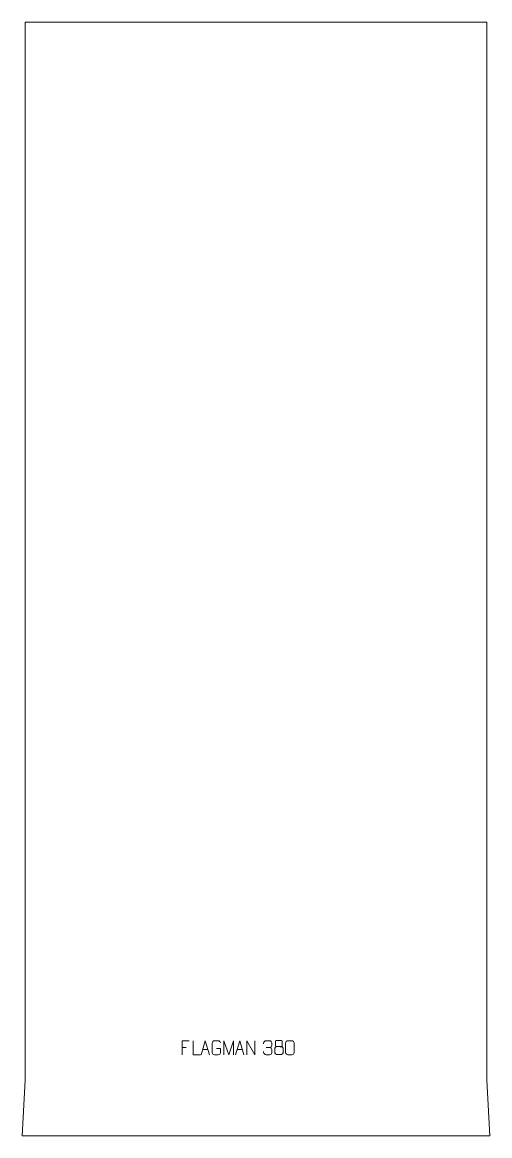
# Model space of a CAD drawing. Header units: millimetres. Extents: x -420 to 420, y -1432 to 567.
import ezdxf

# ---------------------------------------------------------------- set-up
doc = ezdxf.new("R2010")
doc.units = ezdxf.units.MM
doc.header["$MEASUREMENT"] = 0
doc.layers.add('layer 1', color=7, linetype='Continuous')

msp = doc.modelspace()

# ---------------------------------------------------------------- linework, layer by layer
at = {"layer": 'layer 1', "color": 242, "lineweight": 9}
msp.add_open_spline([(419.9999, -1432.4996), (419.9999, -1432.4996), (-419.9999, -1432.4996), (-419.9999, -1432.4996), (-419.9999, -1432.4996), (-419.9999, -1432.4996), (-414.9995, -1332.4999), (-414.9995, -1332.4999), (-414.9995, -1332.4999), (-414.9995, -1332.4999), (-414.9995, 567.4997), (-414.9995, 567.4997), (-414.9995, 567.4997), (-414.9995, 567.4997), (415.0003, 567.4997), (415.0003, 567.4997), (415.0003, 567.4997), (415.0003, 567.4997), (415.0003, -1332.4999), (415.0003, -1332.4999), (415.0003, -1332.4999), (415.0003, -1332.4999), (419.9999, -1432.4996), (419.9999, -1432.4996)], degree=3, knots=[0, 0, 0, 0, 0.142857143, 0.142857143, 0.142857143, 0.142857143, 0.285714286, 0.285714286, 0.285714286, 0.285714286, 0.428571429, 0.428571429, 0.428571429, 0.428571429, 0.571428571, 0.571428571, 0.571428571, 0.571428571, 0.714285714, 0.714285714, 0.714285714, 0.714285714, 1, 1, 1, 1], dxfattribs=at)
at = {"layer": 'layer 1', "color": 250, "lineweight": 9}
for points, knots in [([(-119.9823, -1262.0006), (-119.9823, -1262.0006), (-132.8563, -1262.0006), (-132.8563, -1262.0006), (-132.8563, -1262.0006), (-132.8563, -1262.0006), (-132.8563, -1286.9542), (-132.8563, -1286.9542)], [0, 0, 0, 0, 0.333333333, 0.333333333, 0.333333333, 0.333333333, 1, 1, 1, 1]), ([(-99.9448, -1286.9542), (-99.9448, -1286.9542), (-112.8939, -1286.9542), (-112.8939, -1286.9542), (-112.8939, -1286.9542), (-112.8939, -1286.9542), (-112.8939, -1262.0006), (-112.8939, -1262.0006)], [0, 0, 0, 0, 0.333333333, 0.333333333, 0.333333333, 0.333333333, 1, 1, 1, 1]), ([(-98.6377, -1286.9541), (-98.6377, -1286.9541), (-91.2667, -1262.0006), (-91.2667, -1262.0006), (-91.2667, -1262.0006), (-91.2667, -1262.0006), (-83.6968, -1286.9541), (-83.6968, -1286.9541)], [0, 0, 0, 0, 0.333333333, 0.333333333, 0.333333333, 0.333333333, 1, 1, 1, 1]), ([(-70.9123, -1275.9684), (-70.9123, -1275.9684), (-63.7442, -1275.9684), (-63.7442, -1275.9684), (-63.7442, -1275.9684), (-63.7442, -1275.9684), (-63.7442, -1283.1365), (-63.7442, -1283.1365), (-63.7442, -1283.1365), (-63.8839, -1285.4599), (-65.5611, -1286.9395), (-67.7089, -1286.9503), (-67.7089, -1286.9503), (-70.0407, -1286.9499), (-72.3727, -1286.9499), (-74.7042, -1286.9503), (-74.7042, -1286.9503), (-76.6291, -1287.0557), (-78.6013, -1285.1712), (-78.5901, -1283.1539), (-78.5901, -1283.1539), (-78.5897, -1277.3838), (-78.5897, -1271.6141), (-78.5901, -1265.8448), (-78.5901, -1265.8448), (-78.5859, -1263.7067), (-76.8391, -1261.9875), (-74.6868, -1262.0009), (-74.6868, -1262.0009), (-72.3611, -1262.0009), (-70.035, -1262.0009), (-67.7089, -1262.0009), (-67.7089, -1262.0009), (-65.7622, -1261.9655), (-63.7708, -1263.457), (-63.7442, -1265.8947)], [0, 0, 0, 0, 0.1, 0.1, 0.1, 0.1, 0.2, 0.2, 0.2, 0.2, 0.3, 0.3, 0.3, 0.3, 0.4, 0.4, 0.4, 0.4, 0.5, 0.5, 0.5, 0.5, 0.6, 0.6, 0.6, 0.6, 0.7, 0.7, 0.7, 0.7, 0.8, 0.8, 0.8, 0.8, 1, 1, 1, 1]), ([(-58.0097, -1286.9563), (-58.0097, -1286.9563), (-58.0097, -1261.9984), (-58.0097, -1261.9984), (-58.0097, -1261.9984), (-58.0097, -1261.9984), (-49.0846, -1286.9563), (-49.0846, -1286.9563), (-49.0846, -1286.9563), (-49.0846, -1286.9563), (-40.3247, -1261.9989), (-40.3247, -1261.9989), (-40.3247, -1261.9989), (-40.3247, -1261.9989), (-40.3247, -1286.9563), (-40.3247, -1286.9563)], [0, 0, 0, 0, 0.2, 0.2, 0.2, 0.2, 0.4, 0.4, 0.4, 0.4, 0.6, 0.6, 0.6, 0.6, 1, 1, 1, 1]), ([(-36.6377, -1286.9541), (-36.6377, -1286.9541), (-29.2667, -1262.0006), (-29.2667, -1262.0006), (-29.2667, -1262.0006), (-29.2667, -1262.0006), (-21.6968, -1286.9541), (-21.6968, -1286.9541)], [0, 0, 0, 0, 0.333333333, 0.333333333, 0.333333333, 0.333333333, 1, 1, 1, 1]), ([(-16.4946, -1286.9541), (-16.4946, -1286.9541), (-16.4946, -1262.0006), (-16.4946, -1262.0006), (-16.4946, -1262.0006), (-16.4946, -1262.0006), (-1.8398, -1286.9541), (-1.8398, -1286.9541), (-1.8398, -1286.9541), (-1.8398, -1286.9541), (-1.8398, -1262.0006), (-1.8398, -1262.0006)], [0, 0, 0, 0, 0.25, 0.25, 0.25, 0.25, 0.5, 0.5, 0.5, 0.5, 1, 1, 1, 1]), ([(13.4682, -1267.6849), (13.4682, -1267.6849), (13.4682, -1265.8277), (13.4682, -1265.8277), (13.4682, -1265.8277), (13.4539, -1264.0858), (16.1184, -1261.9677), (18.1775, -1261.9904), (18.1775, -1261.9904), (20.2416, -1261.9904), (22.3056, -1261.9904), (24.3693, -1261.9904), (24.3693, -1261.9904), (26.5638, -1261.9816), (28.1621, -1263.8284), (28.2065, -1265.7405), (28.2065, -1265.7405), (28.2061, -1267.1756), (28.2061, -1268.6107), (28.2065, -1270.0462), (28.2065, -1270.0462), (28.1579, -1271.6997), (26.5553, -1273.9297), (24.357, -1273.9197), (24.357, -1273.9197), (26.5607, -1273.9309), (28.1687, -1275.7341), (28.2227, -1277.7936), (28.2227, -1277.7936), (28.2223, -1279.5783), (28.2223, -1281.363), (28.2227, -1283.1481), (28.2227, -1283.1481), (28.2328, -1285.2095), (26.1779, -1286.9726), (24.357, -1286.9645), (24.357, -1286.9645), (22.2917, -1286.9642), (20.2265, -1286.9642), (18.1609, -1286.9645), (18.1609, -1286.9645), (15.9923, -1286.953), (13.4613, -1284.5528), (13.4427, -1283.091), (13.4427, -1283.091), (13.4427, -1283.091), (13.4427, -1281.1824), (13.4427, -1281.1824)], [0, 0, 0, 0, 0.076923077, 0.076923077, 0.076923077, 0.076923077, 0.153846154, 0.153846154, 0.153846154, 0.153846154, 0.230769231, 0.230769231, 0.230769231, 0.230769231, 0.307692308, 0.307692308, 0.307692308, 0.307692308, 0.384615385, 0.384615385, 0.384615385, 0.384615385, 0.461538462, 0.461538462, 0.461538462, 0.461538462, 0.538461538, 0.538461538, 0.538461538, 0.538461538, 0.615384615, 0.615384615, 0.615384615, 0.615384615, 0.692307692, 0.692307692, 0.692307692, 0.692307692, 0.769230769, 0.769230769, 0.769230769, 0.769230769, 0.846153846, 0.846153846, 0.846153846, 0.846153846, 1, 1, 1, 1]), ([(33.8639, -1275.4374), (33.8639, -1278.6082), (33.8639, -1280.3103), (33.8639, -1283.4817), (33.8639, -1283.4817), (33.8554, -1284.7036), (35.5533, -1286.3963), (36.8059, -1286.4048), (36.8059, -1286.4048), (39.789, -1286.4045), (42.7723, -1286.4045), (45.7557, -1286.4048), (45.7557, -1286.4048), (47.079, -1286.3931), (48.6994, -1284.7715), (48.6883, -1283.4723), (48.6883, -1283.4723), (48.688, -1280.3041), (48.688, -1278.6053), (48.6883, -1275.4374), (48.6883, -1275.4374), (48.6186, -1274.057), (47.0408, -1272.4784), (45.7354, -1272.4845), (45.7354, -1272.4845), (42.7588, -1272.4848), (39.7822, -1272.4848), (36.8059, -1272.4845), (36.8059, -1272.4845), (35.7264, -1272.4781), (33.8801, -1274.057), (33.8639, -1275.4374)], [0, 0, 0, 0, 0.111111111, 0.111111111, 0.111111111, 0.111111111, 0.222222222, 0.222222222, 0.222222222, 0.222222222, 0.333333333, 0.333333333, 0.333333333, 0.333333333, 0.444444444, 0.444444444, 0.444444444, 0.444444444, 0.555555556, 0.555555556, 0.555555556, 0.555555556, 0.666666667, 0.666666667, 0.666666667, 0.666666667, 0.777777778, 0.777777778, 0.777777778, 0.777777778, 1, 1, 1, 1]), ([(35.3227, -1262.9192), (35.3227, -1265.1322), (35.3227, -1268.8145), (35.3227, -1271.0278), (35.3227, -1271.0278), (35.3377, -1271.5352), (36.1451, -1272.4666), (36.8452, -1272.4654), (36.8452, -1272.4654), (39.8151, -1272.4652), (42.7853, -1272.5501), (45.7557, -1272.5504), (45.7557, -1272.5504), (46.5528, -1272.5462), (47.2735, -1271.7559), (47.2709, -1271.0352), (47.2709, -1271.0352), (47.2706, -1268.8192), (47.2706, -1265.1345), (47.2709, -1262.9192), (47.2709, -1262.9192), (47.2524, -1262.2084), (46.641, -1261.448), (45.8071, -1261.4554), (45.8071, -1261.4554), (42.79, -1261.4557), (39.7731, -1261.4557), (36.7565, -1261.4554), (36.7565, -1261.4554), (36.1301, -1261.4478), (35.306, -1262.1588), (35.3227, -1262.9192)], [0, 0, 0, 0, 0.111111111, 0.111111111, 0.111111111, 0.111111111, 0.222222222, 0.222222222, 0.222222222, 0.222222222, 0.333333333, 0.333333333, 0.333333333, 0.333333333, 0.444444444, 0.444444444, 0.444444444, 0.444444444, 0.555555556, 0.555555556, 0.555555556, 0.555555556, 0.666666667, 0.666666667, 0.666666667, 0.666666667, 0.777777778, 0.777777778, 0.777777778, 0.777777778, 1, 1, 1, 1]), ([(57.252, -1261.9781), (59.6181, -1261.9781), (61.9846, -1261.9781), (64.3511, -1261.9781), (64.3511, -1261.9781), (66.3316, -1261.9425), (68.3576, -1263.4368), (68.3847, -1265.8789), (68.3847, -1265.8789), (68.3843, -1271.6363), (68.3843, -1277.3941), (68.3847, -1283.1523), (68.3847, -1283.1523), (68.2426, -1285.4799), (66.5362, -1286.9622), (64.3511, -1286.973), (64.3511, -1286.973), (61.9787, -1286.9726), (59.6063, -1286.9726), (57.2343, -1286.973), (57.2343, -1286.973), (55.2758, -1287.0786), (53.2694, -1285.1907), (53.2808, -1283.1697), (53.2808, -1283.1697), (53.2812, -1277.3891), (53.2812, -1271.6088), (53.2808, -1265.829), (53.2808, -1265.829), (53.2851, -1263.687), (55.0622, -1261.9645), (57.252, -1261.9781)], [0, 0, 0, 0, 0.111111111, 0.111111111, 0.111111111, 0.111111111, 0.222222222, 0.222222222, 0.222222222, 0.222222222, 0.333333333, 0.333333333, 0.333333333, 0.333333333, 0.444444444, 0.444444444, 0.444444444, 0.444444444, 0.555555556, 0.555555556, 0.555555556, 0.555555556, 0.666666667, 0.666666667, 0.666666667, 0.666666667, 0.777777778, 0.777777778, 0.777777778, 0.777777778, 1, 1, 1, 1])]:
    msp.add_open_spline(points, degree=3, knots=knots, dxfattribs=at)
for points in [[(-132.8563, -1273.8803), (-132.8563, -1273.8803), (-125.6882, -1273.8803), (-125.6882, -1273.8803)], [(-95.9151, -1277.7047), (-95.9151, -1277.7047), (-86.4194, -1277.7047), (-86.4194, -1277.7047)], [(-33.9151, -1277.7047), (-33.9151, -1277.7047), (-24.4194, -1277.7047), (-24.4194, -1277.7047)], [(18.1779, -1273.9301), (18.1779, -1273.9301), (24.3743, -1273.9301), (24.3743, -1273.9301)]]:
    msp.add_open_spline(points, degree=3, dxfattribs=at)

doc.saveas('drawing.dxf')
